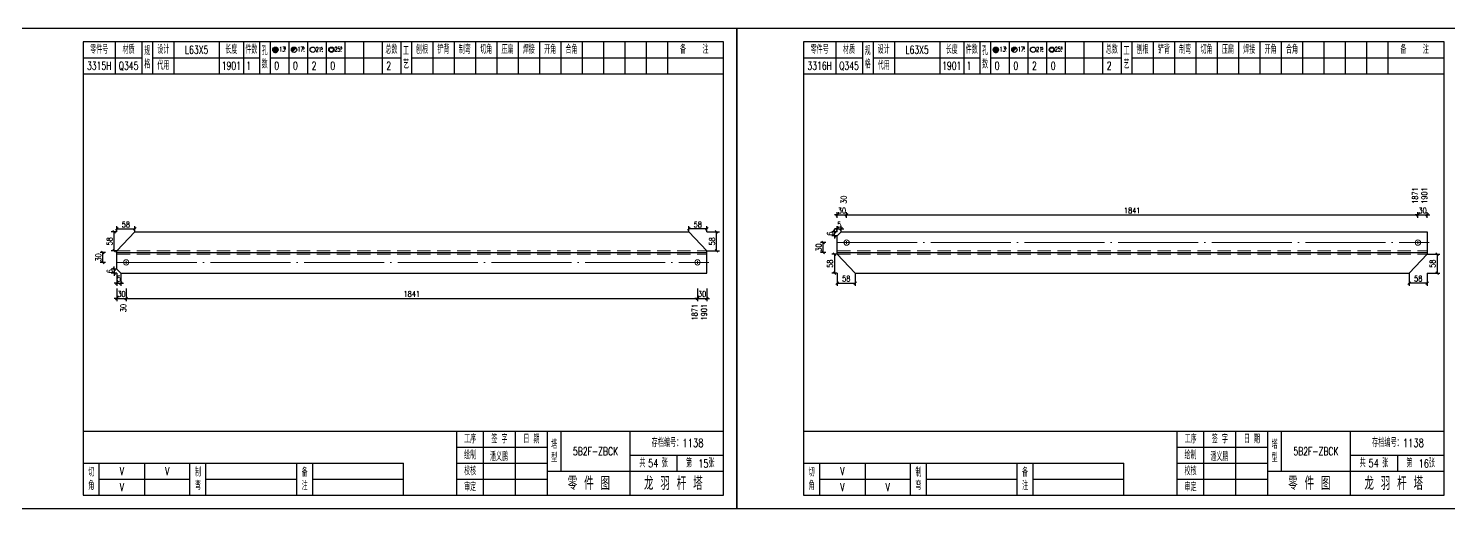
# Model space of a CAD drawing. Header units: millimetres. Extents: x 0 to 30240, y -10896 to -1348.
# Drawn here: x 3784 to 4317, y -10043 to -9863 of the extents above; entities that cross this region are included whole.
import ezdxf
from ezdxf.enums import TextEntityAlignment as Align

# ---------------------------------------------------------------- set-up
doc = ezdxf.new("R2010")
doc.units = ezdxf.units.MM
doc.header["$LTSCALE"] = 20
doc.header["$PDMODE"] = 1
doc.linetypes.add('DASHDOT2X', pattern=[1.75, 1.5, -0.125, 0, -0.125])
doc.linetypes.add('HIDDEN', pattern=[0.375, 0.25, -0.125])
for name, color, linetype, lineweight in [('1', 7, 'Continuous', 25), ('11', 3, 'Continuous', 13), ('2', 1, 'HIDDEN', 13), ('5', 1, 'Continuous', 13), ('7', 2, 'DASHDOT2X', 13)]:
    doc.layers.add(name, color=color, linetype=linetype, lineweight=lineweight)
doc.styles.get("Standard").update_dxf_attribs({"font": 'simplex', "width": 0.7, "bigfont": 'gbhzfs.shx'})
doc.styles.add('SYMBOL_TXT', font='txt.shx', dxfattribs={"width": 0.6})
doc.styles.add('TITLE_TXT', font='simplex.shx', dxfattribs={"width": 0.75, "height": 2.5, "bigfont": 'gbhzfs.shx'})
doc.dimstyles.get("Standard").update_dxf_attribs({"dimtxt": 2.1, "dimasz": 1, "dimexe": 1.05, "dimexo": 0, "dimgap": 0.63, "dimtad": 1, "dimzin": 0, "dimdsep": 46, "dimtxsty": 'standard', "dimblk": 'OBLIQUE', "dimblk1": 'OBLIQUE', "dimblk2": 'OBLIQUE', "dimcen": 0.09, "dimadec": 0, "dimazin": 0, "dimtfac": 1, "dimtdec": 1, "dimtix": 1, "dimtmove": 0, "dimatfit": 3, "dimfxl": 0, "dimtolj": 1, "dimtzin": 0, "dimarcsym": 0})
pattern_1 = [(0, (-3, 0), (0, 0.0125), [])]

# ---------------------------------------------------------------- blocks, each defined once
blk = doc.blocks.new('M12_HOLE')
h = blk.add_hatch()
h.set_pattern_fill('LINE', scale=0.1, style=0)
h.set_pattern_definition(pattern_1)
h.paths.add_polyline_path([(-5, 0, 1), (-1, 0, 1)])
at = {"color": 7}
blk.add_circle((-3, 0), 2, dxfattribs=at)
at = {"color": 7, "attachment_point": 1, "style": 'SYMBOL_TXT'}
for s, insert, char_height, width in [('13\\f??|b0|i0|c0|p54;.', (-0.1, 2.1), 3.5, 5.707), ('5', (3.7, 2.3), 1.8, 2.931)]:
    blk.add_mtext(s, dxfattribs=dict(at, insert=insert, char_height=char_height, width=width))
blk = doc.blocks.new('M16_HOLE')
h = blk.add_hatch()
h.set_pattern_fill('LINE', scale=0.1, style=0)
h.set_pattern_definition(pattern_1)
h.paths.add_polyline_path([(-1.6, 1.4, 0.668179), (-5, 0, 0.198912), (-4.4, -1.4)])
at = {"color": 7}
blk.add_circle((-3, 0), 2, dxfattribs=at)
at = {"color": 7, "attachment_point": 1, "style": 'SYMBOL_TXT'}
for s, insert, char_height, width in [('17.', (-0.4, 2.1), 3.5, 6.316), ('5', (3.6, 2.3), 1.8, 1.822)]:
    blk.add_mtext(s, dxfattribs=dict(at, insert=insert, char_height=char_height, width=width))
blk = doc.blocks.new('M20_HOLE')
at = {"color": 7}
blk.add_circle((-3, 0), 2, dxfattribs=at)
at = {"color": 7, "attachment_point": 1, "style": 'SYMBOL_TXT'}
for s, insert, char_height, width in [('21.', (-0.7, 2), 3.5, 6.074), ('5', (3.3, 2), 1.8, 1.458)]:
    blk.add_mtext(s, dxfattribs=dict(at, insert=insert, char_height=char_height, width=width))
blk = doc.blocks.new('M24_HOLE')
at = {"color": 7}
for radius in [2, 1.5]:
    blk.add_circle((-3, 0), radius, dxfattribs=at)
at = {"color": 7, "attachment_point": 1, "style": 'SYMBOL_TXT'}
for s, insert, char_height, width in [('25.', (-0.7, 2.1), 3.5, 2.429), ('5', (3.9, 2.3), 1.8, 1.944)]:
    blk.add_mtext(s, dxfattribs=dict(at, insert=insert, char_height=char_height, width=width))
blk = doc.blocks.new('JgCard')
for p, q in [((270, 180), (0, 180)), ((0, 180), (0, 0)), ((270, 0), (270, 180)), ((265, 175), (25, 175)), ((25, 175), (25, 5)), ((37, 175), (37, 163)), ((47, 175), (47, 163)), ((51, 175), (51, 163)), ((59, 175), (59, 163)), ((76, 175), (76, 163)), ((85, 175), (85, 163)), ((91, 175), (91, 163)), ((95, 175), (95, 163)), ((102, 175), (102, 163)), ((109, 175), (109, 163)), ((116, 175), (116, 163)), ((123, 175), (123, 163)), ((130, 175), (130, 163)), ((137, 175), (137, 163)), ((144, 175), (144, 163)), ((148, 175), (148, 163)), ((156, 175), (156, 163)), ((164, 175), (164, 163)), ((172, 175), (172, 163)), ((180, 175), (180, 163)), ((188, 175), (188, 163)), ((196, 175), (196, 163)), ((204, 175), (204, 163)), ((212, 175), (212, 163)), ((220, 175), (220, 163)), ((228, 175), (228, 163)), ((236, 175), (236, 163)), ((244, 175), (244, 163)), ((265, 5), (265, 175)), ((25, 169), (47, 169)), ((51, 169), (91, 169)), ((95, 169), (144, 169)), ((148, 169), (265, 169)), ((25, 163), (265, 163)), ((25, 29), (265, 29)), ((165, 5), (165, 29)), ((175, 5), (175, 29)), ((187, 5), (187, 29)), ((199, 5), (199, 29)), ((204, 29), (204, 14)), ((230, 5), (230, 29)), ((165, 23), (199, 23)), ((25, 17), (145, 17)), ((31, 5), (31, 17)), ((48, 17), (48, 5)), ((65, 5), (65, 17)), ((71, 5), (71, 17)), ((105, 5), (105, 17)), ((111, 5), (111, 17)), ((145, 5), (145, 17)), ((165, 17), (199, 17)), ((230, 20), (265, 20)), ((247.5, 20), (247.5, 14)), ((31, 11), (65, 11)), ((71, 11), (105, 11)), ((111, 11), (145, 11)), ((165, 11), (199, 11)), ((199, 14), (265, 14)), ((0, 0), (270, 0)), ((25, 5), (265, 5))]:
    blk.add_line(p, q)
blk.add_lwpolyline([(96.03, 171.99, -1), (98.03, 171.99, -1)], format="xyb", close=True)
blk.add_point((145, 96))
at = {"xscale": 0.5, "yscale": 0.5, "zscale": 0.5}
for name, p in [('M12_HOLE', (98.53, 171.99)), ('M16_HOLE', (105.5, 172)), ('M20_HOLE', (112.5, 172)), ('M24_HOLE', (119.5, 172))]:
    blk.add_blockref(name, p, dxfattribs=at)
at = {"style": 'TITLE_TXT', "width": 0.75}
for s, height, p in [('存档编号：1138', 3.076, (238.02, 23.07)), ('潘义鹏', 3, (177.45, 17.91)), ('龙 羽 杆 塔', 5, (235.17, 6.97))]:
    blk.add_text(s, height=height, dxfattribs=at).set_placement(p)
at = {"attachment_point": 5, "style": 'TITLE_TXT'}
for s, insert, char_height, width in [('零件号', (31, 172), 3, 15), ('材质', (42, 172), 3, 8), ('规格', (49, 169), 3, 4), ('设计', (55, 172), 3, 8), ('长度', (80.5, 172), 3, 8), ('件数', (88, 172), 3, 6), ('孔数', (93, 169), 3, 4), ('总数', (140.5, 172), 3, 7), ('工\\P艺', (146, 169), 3, 4), ('刨根', (152, 172), 3, 8), ('铲背', (160, 172), 3, 8), ('制弯', (168, 172), 3, 8), ('切角', (176, 172), 3, 8), ('压扁', (184, 172), 3, 8), ('焊接', (192, 172), 3, 8), ('开角', (200, 172), 3, 8), ('合角', (208, 172), 3, 8), ('备    注', (254, 172), 3, 22), ('代用', (55, 166), 3, 8), ('工序', (170, 26), 3, 10), ('签 字', (181, 26), 3, 12), ('日 期', (193, 26), 3, 12), ('绘制', (170, 20), 3, 10), ('塔\\P型', (201.5, 21.5), 3, 5), ('共    张', (238.75, 17), 3, 17.5), ('第    张', (256.25, 17), 3, 17.5), ('切\\P角', (28, 11), 3, 6), ('制\\P弯', (68, 11), 3, 6), ('备\\P注', (108, 11), 3, 6), ('校核', (170, 14), 3, 10), ('零 件 图', (214.5, 9.5), 5, 31), ('审定', (170, 8), 3, 10)]:
    blk.add_mtext(s, dxfattribs=dict(at, insert=insert, char_height=char_height, width=width))
blk = doc.blocks.new('M20')
for p, q in [((-0.5, 0), (0.5, 0)), ((0, -0.5), (0, 0.5))]:
    blk.add_line(p, q)
blk.add_circle((0, 0), 1)
blk = doc.blocks.new('_Oblique')
at = {"color": 0, "linetype": 'ByBlock', "lineweight": -2}
blk.add_line((-0.5, -0.5), (0.5, 0.5), dxfattribs=at)
blk = doc.blocks.new('*D4964')
at = {"layer": '11', "color": 0, "lineweight": -2}
for p, q in [((3817.6, -9960.36), (3817.6, -9965.09)), ((3821.09, -9960.36), (3821.09, -9965.09)), ((3817.6, -9964.04), (3816.6, -9964.04)), ((3817.6, -9964.04), (3821.09, -9964.04)), ((3821.09, -9964.04), (3822.09, -9964.04))]:
    blk.add_line(p, q, dxfattribs=at)
at = {"layer": 'Defpoints', "color": 0}
for p in [(3817.6, -9960.36), (3821.09, -9960.36), (3821.09, -9964.04)]:
    blk.add_point(p, dxfattribs=at)
at = {"layer": '11', "color": 0, "lineweight": -2}
blk.add_blockref('_Oblique', (3817.6, -9964.04), dxfattribs=at)
at = {"layer": '11', "color": 0, "lineweight": -2, "rotation": 180}
blk.add_blockref('_Oblique', (3821.09, -9964.04), dxfattribs=at)
at = {"layer": '11', "color": 0, "insert": (3819.34, -9962.36), "char_height": 2.1, "attachment_point": 5}
blk.add_mtext('\\A1;30', dxfattribs=at)
blk = doc.blocks.new('*D4966')
at = {"layer": '11', "color": 0, "lineweight": -2}
for p, q in [((4035.2, -9960.36), (4035.2, -9965.09)), ((4038.7, -9960.36), (4038.7, -9965.09)), ((4035.2, -9964.04), (4034.2, -9964.04)), ((4035.2, -9964.04), (4038.7, -9964.04)), ((4038.7, -9964.04), (4039.7, -9964.04))]:
    blk.add_line(p, q, dxfattribs=at)
at = {"layer": 'Defpoints', "color": 0}
for p in [(4035.2, -9960.36), (4038.7, -9960.36), (4038.7, -9964.04)]:
    blk.add_point(p, dxfattribs=at)
at = {"layer": '11', "color": 0, "lineweight": -2}
blk.add_blockref('_Oblique', (4035.2, -9964.04), dxfattribs=at)
at = {"layer": '11', "color": 0, "lineweight": -2, "rotation": 180}
blk.add_blockref('_Oblique', (4038.7, -9964.04), dxfattribs=at)
at = {"layer": '11', "color": 0, "insert": (4036.95, -9962.36), "char_height": 2.1, "attachment_point": 5}
blk.add_mtext('\\A1;30', dxfattribs=at)
blk = doc.blocks.new('*D4967')
at = {"layer": '11', "color": 0, "lineweight": -2}
for p, q in [((3817.6, -9953.11), (3815.5, -9953.11)), ((3816.55, -9953.11), (3816.55, -9952.11)), ((3816.55, -9953.11), (3816.55, -9954.59)), ((3817.6, -9954.59), (3815.5, -9954.59)), ((3816.55, -9954.59), (3816.55, -9955.59))]:
    blk.add_line(p, q, dxfattribs=at)
at = {"layer": 'Defpoints', "color": 0}
for p in [(3817.6, -9953.11), (3816.55, -9954.59), (3817.6, -9954.59)]:
    blk.add_point(p, dxfattribs=at)
at = {"layer": '11', "color": 0, "lineweight": -2}
for p, rotation in [((3816.55, -9953.11), 270), ((3816.55, -9954.59), 90)]:
    blk.add_blockref('_Oblique', p, dxfattribs=dict(at, rotation=rotation))
at = {"layer": '11', "color": 0, "insert": (3814.87, -9953.85), "char_height": 2.1, "attachment_point": 5, "rotation": 90}
blk.add_mtext('\\A1;6', dxfattribs=at)
blk = doc.blocks.new('*D4968')
at = {"layer": '11', "color": 0, "lineweight": -2}
for p, q in [((3817.6, -9958.26), (3816.6, -9958.26)), ((3817.6, -9954.59), (3817.6, -9959.31)), ((3817.6, -9958.26), (3819.11, -9958.26)), ((3819.11, -9954.59), (3819.11, -9959.31)), ((3819.11, -9958.26), (3820.11, -9958.26))]:
    blk.add_line(p, q, dxfattribs=at)
at = {"layer": 'Defpoints', "color": 0}
for p in [(3817.6, -9954.59), (3819.11, -9954.59), (3819.11, -9958.26)]:
    blk.add_point(p, dxfattribs=at)
at = {"layer": '11', "color": 0, "lineweight": -2}
blk.add_blockref('_Oblique', (3817.6, -9958.26), dxfattribs=at)
at = {"layer": '11', "color": 0, "lineweight": -2, "rotation": 180}
blk.add_blockref('_Oblique', (3819.11, -9958.26), dxfattribs=at)
at = {"layer": '11', "color": 0, "insert": (3818.36, -9956.58), "char_height": 2.1, "attachment_point": 5}
blk.add_mtext('\\A1;5', dxfattribs=at)
blk = doc.blocks.new('*D4972')
at = {"layer": '11', "color": 0, "lineweight": -2}
for p, q in [((4031.95, -9939.05), (4031.95, -9936.95)), ((4038.7, -9939.05), (4038.7, -9936.95)), ((4038.7, -9938), (4031.95, -9938))]:
    blk.add_line(p, q, dxfattribs=at)
at = {"layer": 'Defpoints', "color": 0}
for p in [(4031.95, -9938), (4031.95, -9939.05), (4038.7, -9939.05)]:
    blk.add_point(p, dxfattribs=at)
at = {"layer": '11', "color": 0, "lineweight": -2, "rotation": 180}
blk.add_blockref('_Oblique', (4031.95, -9938), dxfattribs=at)
at = {"layer": '11', "color": 0, "lineweight": -2}
blk.add_blockref('_Oblique', (4038.7, -9938), dxfattribs=at)
at = {"layer": '11', "color": 0, "insert": (4035.33, -9936.32), "char_height": 2.1, "attachment_point": 5}
blk.add_mtext('\\A1;58', dxfattribs=at)
blk = doc.blocks.new('*D4974')
at = {"layer": '11', "color": 0, "lineweight": -2}
for p, q in [((4087.6, -9933.8), (4087.6, -9931.7)), ((4091.09, -9933.8), (4091.09, -9931.7)), ((4087.6, -9932.75), (4086.6, -9932.75)), ((4087.6, -9932.75), (4091.09, -9932.75)), ((4091.09, -9932.75), (4092.09, -9932.75))]:
    blk.add_line(p, q, dxfattribs=at)
at = {"layer": 'Defpoints', "color": 0}
for p in [(4087.6, -9933.8), (4091.09, -9932.75), (4091.09, -9933.8)]:
    blk.add_point(p, dxfattribs=at)
at = {"layer": '11', "color": 0, "lineweight": -2}
blk.add_blockref('_Oblique', (4087.6, -9932.75), dxfattribs=at)
at = {"layer": '11', "color": 0, "lineweight": -2, "rotation": 180}
blk.add_blockref('_Oblique', (4091.09, -9932.75), dxfattribs=at)
at = {"layer": '11', "color": 0, "insert": (4089.34, -9931.07), "char_height": 2.1, "attachment_point": 5}
blk.add_mtext('\\A1;30', dxfattribs=at)
blk = doc.blocks.new('*D4976')
at = {"layer": '11', "color": 0, "lineweight": -2}
for p, q in [((4305.2, -9933.8), (4305.2, -9931.7)), ((4308.7, -9933.8), (4308.7, -9931.7)), ((4305.2, -9932.75), (4304.2, -9932.75)), ((4305.2, -9932.75), (4308.7, -9932.75)), ((4308.7, -9932.75), (4309.7, -9932.75))]:
    blk.add_line(p, q, dxfattribs=at)
at = {"layer": 'Defpoints', "color": 0}
for p in [(4305.2, -9933.8), (4308.7, -9932.75), (4308.7, -9933.8)]:
    blk.add_point(p, dxfattribs=at)
at = {"layer": '11', "color": 0, "lineweight": -2}
blk.add_blockref('_Oblique', (4305.2, -9932.75), dxfattribs=at)
at = {"layer": '11', "color": 0, "lineweight": -2, "rotation": 180}
blk.add_blockref('_Oblique', (4308.7, -9932.75), dxfattribs=at)
at = {"layer": '11', "color": 0, "insert": (4306.95, -9931.07), "char_height": 2.1, "attachment_point": 5}
blk.add_mtext('\\A1;30', dxfattribs=at)
blk = doc.blocks.new('*D4977')
at = {"layer": '11', "color": 0, "lineweight": -2}
for p, q in [((4087.6, -9947.43), (4085.5, -9947.43)), ((4086.55, -9947.43), (4086.55, -9954.59)), ((4087.6, -9954.59), (4085.5, -9954.59))]:
    blk.add_line(p, q, dxfattribs=at)
at = {"layer": 'Defpoints', "color": 0}
for p in [(4087.6, -9947.43), (4086.55, -9954.59), (4087.6, -9954.59)]:
    blk.add_point(p, dxfattribs=at)
at = {"layer": '11', "color": 0, "lineweight": -2}
for p, rotation in [((4086.55, -9947.43), 90), ((4086.55, -9954.59), 270)]:
    blk.add_blockref('_Oblique', p, dxfattribs=dict(at, rotation=rotation))
at = {"layer": '11', "color": 0, "insert": (4084.87, -9951.01), "char_height": 2.1, "attachment_point": 5, "rotation": 90}
blk.add_mtext('\\A1;58', dxfattribs=at)
blk = doc.blocks.new('*D4979')
at = {"layer": '11', "color": 0, "lineweight": -2}
for p, q in [((4087.6, -9939.05), (4085.5, -9939.05)), ((4087.6, -9940.53), (4085.5, -9940.53)), ((4086.55, -9939.05), (4086.55, -9938.05)), ((4086.55, -9940.53), (4086.55, -9939.05)), ((4086.55, -9940.53), (4086.55, -9941.53))]:
    blk.add_line(p, q, dxfattribs=at)
at = {"layer": 'Defpoints', "color": 0}
for p in [(4086.55, -9939.05), (4087.6, -9939.05), (4087.6, -9940.53)]:
    blk.add_point(p, dxfattribs=at)
at = {"layer": '11', "color": 0, "lineweight": -2}
for p, rotation in [((4086.55, -9939.05), 270), ((4086.55, -9940.53), 90)]:
    blk.add_blockref('_Oblique', p, dxfattribs=dict(at, rotation=rotation))
at = {"layer": '11', "color": 0, "insert": (4084.87, -9939.79), "char_height": 2.1, "attachment_point": 5, "rotation": 90}
blk.add_mtext('\\A1;6', dxfattribs=at)
blk = doc.blocks.new('*D4980')
at = {"layer": '11', "color": 0, "lineweight": -2}
for p, q in [((4087.6, -9939.05), (4087.6, -9936.95)), ((4089.11, -9939.05), (4089.11, -9936.95)), ((4087.6, -9938), (4086.6, -9938)), ((4087.6, -9938), (4089.11, -9938)), ((4089.11, -9938), (4090.11, -9938))]:
    blk.add_line(p, q, dxfattribs=at)
at = {"layer": 'Defpoints', "color": 0}
for p in [(4087.6, -9939.05), (4089.11, -9938), (4089.11, -9939.05)]:
    blk.add_point(p, dxfattribs=at)
at = {"layer": '11', "color": 0, "lineweight": -2}
blk.add_blockref('_Oblique', (4087.6, -9938), dxfattribs=at)
at = {"layer": '11', "color": 0, "lineweight": -2, "rotation": 180}
blk.add_blockref('_Oblique', (4089.11, -9938), dxfattribs=at)
at = {"layer": '11', "color": 0, "insert": (4088.36, -9936.32), "char_height": 2.1, "attachment_point": 5}
blk.add_mtext('\\A1;5', dxfattribs=at)
blk = doc.blocks.new('*D4981')
at = {"layer": '11', "color": 0, "lineweight": -2}
for p, q in [((4308.7, -9947.43), (4313.43, -9947.43)), ((4312.38, -9947.43), (4312.38, -9954.59)), ((4308.7, -9954.59), (4313.43, -9954.59))]:
    blk.add_line(p, q, dxfattribs=at)
at = {"layer": 'Defpoints', "color": 0}
for p in [(4308.7, -9947.43), (4308.7, -9954.59), (4312.38, -9954.59)]:
    blk.add_point(p, dxfattribs=at)
at = {"layer": '11', "color": 0, "lineweight": -2}
for p, rotation in [((4312.38, -9947.43), 90), ((4312.38, -9954.59), 270)]:
    blk.add_blockref('_Oblique', p, dxfattribs=dict(at, rotation=rotation))
at = {"layer": '11', "color": 0, "insert": (4310.7, -9951.01), "char_height": 2.1, "attachment_point": 5, "rotation": 90}
blk.add_mtext('\\A1;58', dxfattribs=at)
blk = doc.blocks.new('*D4982')
at = {"layer": '11', "color": 0, "lineweight": -2}
for p, q in [((4301.95, -9954.59), (4301.95, -9959.31)), ((4308.7, -9958.26), (4301.95, -9958.26)), ((4308.7, -9954.59), (4308.7, -9959.31))]:
    blk.add_line(p, q, dxfattribs=at)
at = {"layer": 'Defpoints', "color": 0}
for p in [(4301.95, -9954.59), (4301.95, -9958.26), (4308.7, -9954.59)]:
    blk.add_point(p, dxfattribs=at)
at = {"layer": '11', "color": 0, "lineweight": -2, "rotation": 180}
blk.add_blockref('_Oblique', (4301.95, -9958.26), dxfattribs=at)
at = {"layer": '11', "color": 0, "lineweight": -2}
blk.add_blockref('_Oblique', (4308.7, -9958.26), dxfattribs=at)
at = {"layer": '11', "color": 0, "insert": (4305.33, -9956.58), "char_height": 2.1, "attachment_point": 5}
blk.add_mtext('\\A1;58', dxfattribs=at)

msp = doc.modelspace()

# ---------------------------------------------------------------- linework, layer by layer
at = {"layer": '1'}
for p, q in [((3817.6, -9946.202), (3824.346, -9939.048)), ((3824.346, -9939.048), (4031.954, -9939.048)), ((4031.954, -9939.048), (4038.7, -9946.202)), ((4087.6, -9940.528), (4089.112, -9939.048)), ((4087.6, -9946.818), (4087.6, -9940.528)), ((4089.112, -9939.048), (4308.7, -9939.048)), ((4308.7, -9939.048), (4308.7, -9946.818)), ((3817.6, -9946.818), (3817.6, -9946.202)), ((3817.6, -9953.108), (3817.6, -9946.818)), ((3817.6, -9946.818), (4038.7, -9946.818)), ((4038.7, -9946.818), (4038.7, -9946.202)), ((4038.7, -9954.588), (4038.7, -9946.818)), ((4087.6, -9947.435), (4087.6, -9946.818)), ((4087.6, -9946.818), (4308.7, -9946.818)), ((4094.346, -9954.588), (4087.6, -9947.435)), ((4301.954, -9954.588), (4308.7, -9947.435)), ((4308.7, -9946.818), (4308.7, -9947.435)), ((3819.112, -9954.588), (3817.6, -9953.108)), ((3819.112, -9954.588), (4038.7, -9954.588)), ((4094.346, -9954.588), (4301.954, -9954.588))]:
    msp.add_line(p, q, dxfattribs=at)
at = {"layer": '2'}
for p, q in [((3817.6, -9946.202), (4038.7, -9946.202)), ((3817.6, -9947.435), (4038.7, -9947.435)), ((4087.6, -9946.202), (4308.7, -9946.202)), ((4087.6, -9947.435), (4308.7, -9947.435))]:
    msp.add_line(p, q, dxfattribs=at)
at = {"layer": '7'}
for p, q in [((4087.6, -9943.118), (4309.402, -9943.118)), ((3817.6, -9950.518), (4039.402, -9950.518))]:
    msp.add_line(p, q, dxfattribs=at)

# ---------------------------------------------------------------- block references
at = {"layer": '1'}
for p in [(3780, -10042.818), (4050, -10042.818)]:
    msp.add_blockref('JgCard', p, dxfattribs=at)
at = {"layer": '5'}
for p in [(4091.089, -9943.118), (4305.202, -9943.118), (3821.089, -9950.518), (4035.202, -9950.518)]:
    msp.add_blockref('M20', p, dxfattribs=at)

# ---------------------------------------------------------------- texts
at = {"style": 'TITLE_TXT', "width": 0.75}
for s, p in [('54', (4016.712, -10027.328)), ('15', (4035.466, -10027.433)), ('54', (4286.712, -10027.328)), ('16', (4305.466, -10027.433))]:
    msp.add_text(s, height=3, dxfattribs=at).set_placement(p)
at = {"layer": '1', "width": 0.7}
for s, p in [('L63X5', (3847.5, -9870.818)), ('L63X5', (4117.5, -9870.818)), ('3315H', (3811, -9876.818)), ('Q345', (3822, -9876.818)), ('1901', (3860.5, -9876.818)), ('1', (3867, -9876.818)), ('0', (3877.5, -9876.818)), ('0', (3884.5, -9876.818)), ('2', (3891.5, -9876.818)), ('0', (3898.5, -9876.818)), ('2', (3919.5, -9876.818)), ('3316H', (4081, -9876.818)), ('Q345', (4092, -9876.818)), ('1901', (4130.5, -9876.818)), ('1', (4137, -9876.818)), ('0', (4147.5, -9876.818)), ('0', (4154.5, -9876.818)), ('2', (4161.5, -9876.818)), ('0', (4168.5, -9876.818)), ('2', (4189.5, -9876.818)), ('V', (3819.5, -10028.818)), ('V', (3836.5, -10028.818)), ('V', (4089.5, -10028.818)), ('V', (3819.5, -10034.818)), ('V', (4089.5, -10034.818)), ('V', (4106.5, -10034.818))]:
    msp.add_text(s, height=3, dxfattribs=at).set_placement(p, align=Align.MIDDLE_CENTER)
for s, p in [('30', (4091.093, -9928.548)), ('1871', (4305.219, -9928.548)), ('1901', (4308.7, -9928.548))]:
    msp.add_text(s, height=2.1, rotation=90, dxfattribs=at).set_placement(p)
for s, p in [('30', (3821.093, -9966.138)), ('1871', (4035.219, -9966.138)), ('1901', (4038.7, -9966.138))]:
    msp.add_text(s, height=2.1, rotation=90, dxfattribs=at).set_placement(p, align=Align.RIGHT)
at = {"layer": '1', "char_height": 3, "width": 26, "attachment_point": 5}
for insert in [(3997, -10021.318), (4267, -10021.318)]:
    msp.add_mtext('5B2F-ZBCK', dxfattribs=dict(at, insert=insert))

# ---------------------------------------------------------------- dimensions: what is measured, and where the dimension line sits
at = {"layer": '1'}
for base, p1, p2 in [((4082.35, -9943.118), (4083.35, -9946.818), (4083.35, -9943.118)), ((3812.35, -9946.818), (3813.35, -9950.518), (3813.35, -9946.818))]:
    msp.add_linear_dim(base=base, p1=p1, p2=p2, angle=90, text='30', dimstyle='standard', dxfattribs=at).render()
at = {"layer": '11'}
for base, p1, p2, text, picture, middle in [((4091.089, -9932.748), (4087.6, -9933.798), (4091.089, -9933.798), '30', '*D4974', (4089.345, -9931.068)), ((4308.7, -9932.748), (4305.202, -9933.798), (4308.7, -9933.798), '30', '*D4976', (4306.951, -9931.068)), ((4031.954, -9937.998), (4038.7, -9939.048), (4031.954, -9939.048), '58', '*D4972', (4035.327, -9936.318)), ((4089.112, -9937.998), (4087.6, -9939.048), (4089.112, -9939.048), '5', '*D4980', (4088.356, -9936.318)), ((3819.112, -9958.263), (3817.6, -9954.588), (3819.112, -9954.588), '5', '*D4968', (3818.356, -9956.583)), ((4301.954, -9958.263), (4308.7, -9954.588), (4301.954, -9954.588), '58', '*D4982', (4305.327, -9956.583)), ((3821.089, -9964.038), (3817.6, -9960.363), (3821.089, -9960.363), '30', '*D4964', (3819.345, -9962.358)), ((4038.7, -9964.038), (4035.202, -9960.363), (4038.7, -9960.363), '30', '*D4966', (4036.951, -9962.358))]:
    dim = msp.add_linear_dim(base=base, p1=p1, p2=p2, text=text, dimstyle='standard', dxfattribs=at)
    dim.commit()
    dim.dimension.update_dxf_attribs({"geometry": picture, "text_midpoint": middle})
for base, p1, p2, text in [((4305.202, -9932.748), (4091.089, -9933.798), (4305.202, -9933.798), '1841'), ((3824.346, -9937.998), (3817.6, -9939.048), (3824.346, -9939.048), '58'), ((4094.346, -9958.263), (4087.6, -9954.588), (4094.346, -9954.588), '58'), ((4035.202, -9964.038), (3821.089, -9960.363), (4035.202, -9960.363), '1841')]:
    msp.add_linear_dim(base=base, p1=p1, p2=p2, text=text, dimstyle='standard', dxfattribs=at).render()
for base, p1, p2 in [((3816.55, -9939.048), (3817.6, -9946.202), (3817.6, -9939.048)), ((4042.375, -9939.048), (4038.7, -9946.202), (4038.7, -9939.048))]:
    msp.add_linear_dim(base=base, p1=p1, p2=p2, angle=90, text='58', dimstyle='standard', dxfattribs=at).render()
for base, p1, p2, text, picture, middle in [((4086.55, -9939.048), (4087.6, -9940.528), (4087.6, -9939.048), '6', '*D4979', (4084.87, -9939.788)), ((4086.55, -9954.588), (4087.6, -9947.435), (4087.6, -9954.588), '58', '*D4977', (4084.87, -9951.012)), ((4312.375, -9954.588), (4308.7, -9947.435), (4308.7, -9954.588), '58', '*D4981', (4310.695, -9951.012)), ((3816.55, -9954.588), (3817.6, -9953.108), (3817.6, -9954.588), '6', '*D4967', (3814.87, -9953.848))]:
    dim = msp.add_linear_dim(base=base, p1=p1, p2=p2, angle=90, text=text, dimstyle='standard', dxfattribs=at)
    dim.commit()
    dim.dimension.update_dxf_attribs({"geometry": picture, "text_midpoint": middle})

doc.saveas('drawing.dxf')
